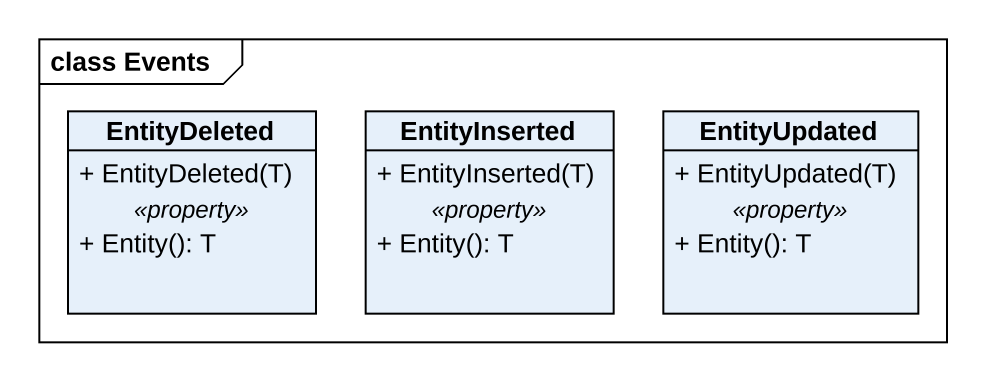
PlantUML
@startuml
mainframe class Events
hide circle
hide empty members
skinparam classAttributeIconSize 0
class EntityDeleted {
  + EntityDeleted(T)
  .. <<property>> ..
  + Entity(): T
}
class EntityInserted {
  + EntityInserted(T)
  .. <<property>> ..
  + Entity(): T
}
class EntityUpdated {
  + EntityUpdated(T)
  .. <<property>> ..
  + Entity(): T
}
@enduml
